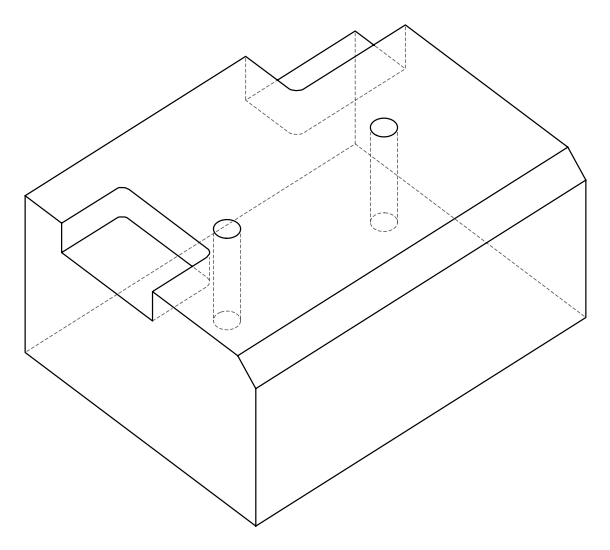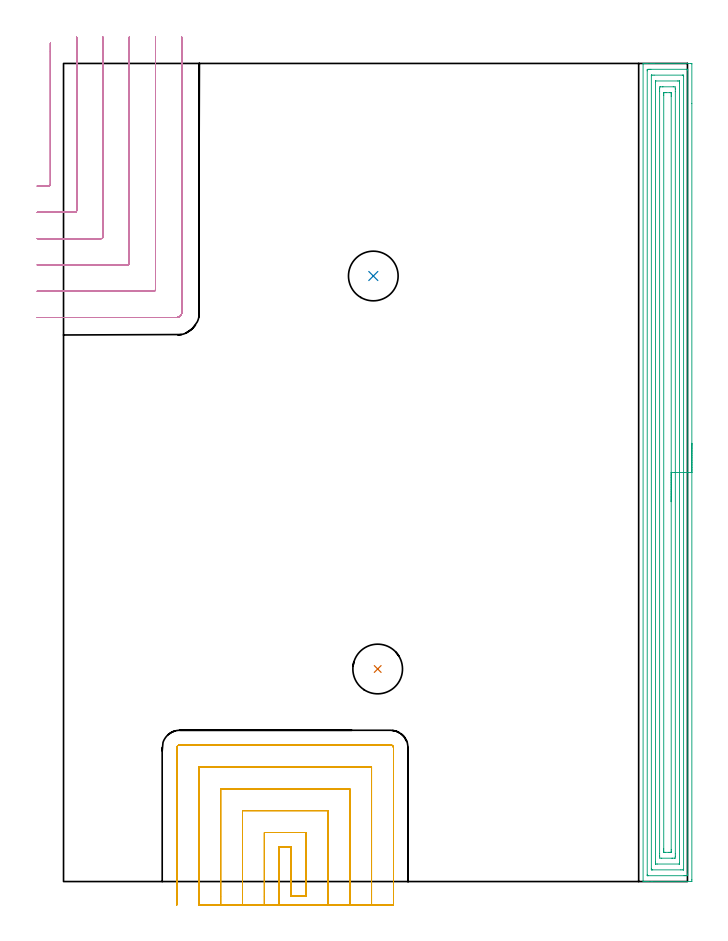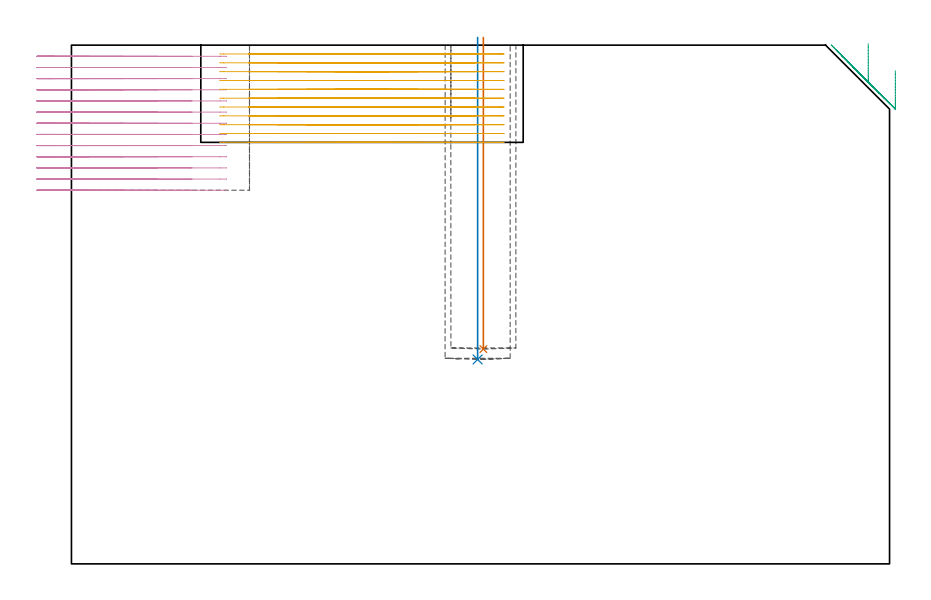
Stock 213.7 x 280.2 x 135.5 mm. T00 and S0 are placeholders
(PLAN: 5 operations, 3 tool changes, 55.1 min)
(1 INDEXABLE_INSERT_DRILL_BLIND_HOLE_FROM_SOLID | STEP1POCKET | NXT0302_005 | 0.33 min | 17960 mm3)
(2 INDEXABLE_INSERT_DRILL_BLIND_HOLE_FROM_SOLID_1 | STEP1POCKET_1 | NXT0302_005 | 0.34 min | 18569 mm3)
(3 AREA_MILL | FG_CHAMFER_SURFACE | UGT0205_001 | 13.79 min | 39075 mm3)
(4 MILL_CORNER_NOTCH_RECTANGULAR | CORNER_NOTCH_RECTANGULAR | NXT0201_011 | Follow Part, ap 3, ae 75% | 17.6 min | 163440 mm3)
(5 MILL_SLOT | SLOT_PARTIAL_RECTANGULAR | NXT0201_013 | Follow Part, ap 2.5, ae 75% | 23.02 min | 110386 mm3)
(TOOL NXT0302_005 | Index. Insert Drill 17mm [880-D1700L20-05] | D17 PA176 FL85 Z2)
(TOOL UGT0205_001 | Chamfer Mill 20 x 3 x 45 deg. | D20 FL50 Z2)
(TOOL NXT0201_011 | ENDMILL 12mm [2P460-1200-NA 1630] | D12 FL38 Z6)
(TOOL NXT0201_013 | ENDMILL 10mm | D10 FL30 Z4)
(OP 1 INDEXABLE_INSERT_DRILL_BLIND_HOLE_FROM_SOLID)
G17 G21 G94 G90
T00 M6
G54
G17 G0 G90 X107.6 Y72.8 S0 M3
G43 Z145.5 H1
G94 G81 G98 Z56.1 F250. R137.5
G80
M5
M2
(OP 2 INDEXABLE_INSERT_DRILL_BLIND_HOLE_FROM_SOLID_1)
G17 G21 G94 G90
T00 M6
G54
G17 G0 G90 X106.1 Y207.4 S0 M3
G43 Z145.5 H1
G94 G81 G98 Z53.4 F250. R137.5
G80
M5
M2
(OP 3 AREA_MILL)
G17 G21 G94 G90
T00 M6
G54
G17 G0 G90 X215.2 Y150.1 S1061 M3
G43 Z145.5 H0
Z128.8
G94 G1 Y150.062 Z127.928 F250.
Y149.948 Z127.064
Y149.759 Z126.212
Y149.497 Z125.38
Y149.163 Z124.574
Y148.76 Z123.8
Y148.292 Z123.064
Y147.76 Z122.372
Y147.171 Z121.729
Y146.528 Z121.14
Y145.836 Z120.608
Y145.1 Z120.14
Y144.326 Z119.737
Y143.52 Z119.403
Y142.688 Z119.141
Y141.837 Z118.952
Y140.972 Z118.838
Y140.1 Z118.8
Y0.628
X215.196 Y0.167 Z118.802
X215.192 Y0.01 Z118.806
X215.032 Y0. Z118.966
X201.57 Z132.424
X200.166 Z133.83
X199.81 Z134.184
X199.099 Z134.901
X198.848 Z135.151
X198.496 Y0.001 Z135.494
X198.5 Y0.181 Z135.5
Y280.019
X198.496 Y280.199 Z135.494
X198.844 Y280.2 Z135.156
X199.099 Z134.901
X199.81 Z134.184
X201.046 Z132.951
X201.57 Z132.424
X202.188 Z131.807
X214.77 Z119.228
X215.034 Y280.198 Z118.964
X215.192 Y280.19 Z118.806
X215.199 Y280.03 Z118.799
X215.2 Y266.497 Z118.8
Y140.1
X213.786 Z120.214
X213.785 Y2.522 Z120.215
X213.784 Y2.416 Z120.216
X213.779 Y2.031 Z120.221
X213.41 Y2.009 Z120.59
X213.01 Y2.003 Z120.99
X212.539 Y2. Z121.461
X200.22 Z133.78
X200.004 Y2.002 Z133.996
X199.97 Y2.004 Z134.03
X199.935 Y2.01 Z134.065
X199.921 Y2.018 Z134.079
X199.92 Y2.045 Z134.08
X199.915 Y2.31 Z134.085
Y277.678
X199.916 Y277.784 Z134.084
X199.921 Y278.169 Z134.079
X200.29 Y278.19 Z133.71
X200.69 Y278.196 Z133.31
X201.161 Y278.2 Z132.839
X213.48 Z120.52
X213.696 Y278.198 Z120.304
X213.73 Y278.196 Z120.27
X213.765 Y278.19 Z120.235
X213.779 Y278.182 Z120.221
X213.78 Y278.155 Z120.22
X213.785 Y277.89 Z120.215
X213.786 Y140.1 Z120.214
X212.372 Z121.628
X212.371 Y4.204 Z121.629
X212.37 Y4.081 Z121.63
X212.367 Y4.021 Z121.633
X212.365 Y4.012 Z121.635
X212.358 Y4.008 Z121.642
X212.328 Y4.002 Z121.672
X212.13 Y4.001 Z121.87
X211.451 Y4. Z122.549
X201.77 Y4.001 Z132.23
X201.57 Y4.005 Z132.43
X201.37 Y4.01 Z132.63
X201.335 Y4.021 Z132.665
X201.333 Y4.057 Z132.667
X201.33 Y4.122 Z132.67
X201.329 Y4.204 Z132.671
Y4.45
Y275.996
X201.33 Y276.119 Z132.67
X201.333 Y276.179 Z132.667
X201.335 Y276.188 Z132.665
X201.342 Y276.192 Z132.658
X201.372 Y276.198 Z132.628
X201.57 Y276.199 Z132.43
X202.25 Y276.2 Z131.75
X211.93 Y276.199 Z122.07
X212.13 Y276.195 Z121.87
X212.33 Y276.19 Z121.67
X212.365 Y276.179 Z121.635
X212.367 Y276.143 Z121.633
X212.37 Y276.078 Z121.63
X212.371 Y275.996 Z121.629
Y275.75
X212.372 Y140.1 Z121.628
X210.957 Z123.043
Y6.29
X210.955 Y6.09 Z123.045
X210.952 Y6.02 Z123.048
X210.95 Y6.01 Z123.05
X210.941 Y6.006 Z123.059
X210.915 Y6.003 Z123.085
X210.806 Y6.001 Z123.194
X203.33 Y6. Z130.67
X202.894 Y6.007 Z131.106
X202.788 Y6.01 Z131.212
X202.749 Y6.018 Z131.251
X202.747 Y6.053 Z131.253
X202.745 Y6.144 Z131.255
X202.743 Y6.589 Z131.257
Y6.886
Y273.91
X202.745 Y274.11 Z131.255
X202.748 Y274.18 Z131.252
X202.751 Y274.19 Z131.249
X202.759 Y274.194 Z131.241
X202.785 Y274.197 Z131.215
X202.894 Y274.199 Z131.106
X210.37 Y274.2 Z123.63
X210.806 Y274.193 Z123.194
X210.912 Y274.19 Z123.088
X210.951 Y274.182 Z123.049
X210.953 Y274.147 Z123.047
X210.955 Y274.056 Z123.045
X210.957 Y273.611 Z123.043
Y273.314
Y140.1
X209.543 Z124.457
Y9.514
X209.54 Y8.674 Z124.46
X209.539 Y8.625 Z124.461
X209.49 Y8.01 Z124.51
X209.27 Y8.004 Z124.73
X208.61 Y8.001 Z125.39
X208.394 Y8. Z125.606
X204.873 Y8.001 Z129.127
X204.21 Y8.01 Z129.79
X204.162 Y8.674 Z129.838
X204.159 Y8.726 Z129.841
X204.157 Y9.568 Z129.843
Y9.623
Y270.686
X204.16 Y271.526 Z129.84
X204.161 Y271.575 Z129.839
X204.21 Y272.19 Z129.79
X204.43 Y272.196 Z129.57
X205.09 Y272.199 Z128.91
X205.307 Y272.2 Z128.693
X208.828 Y272.199 Z125.172
X209.49 Y272.19 Z124.51
X209.538 Y271.526 Z124.462
X209.541 Y271.474 Z124.459
X209.543 Y270.632 Z124.457
Y270.578
Y140.1
X208.129 Z125.871
Y10.951
X208.127 Y10.462 Z125.873
X208.124 Y10.062 Z125.876
X208.121 Y10.01 Z125.879
X208.071 Y10.006 Z125.929
X207.958 Y10.002 Z126.042
X207.73 Y10.001 Z126.27
X207.305 Y10. Z126.695
X205.97 Z128.03
X205.818 Y10.001 Z128.182
X205.697 Y10.003 Z128.303
X205.617 Y10.008 Z128.383
X205.578 Y10.013 Z128.422
X205.577 Y10.058 Z128.423
X205.573 Y10.462 Z128.427
X205.571 Y10.868 Z128.429
Y11.356
Y269.249
X205.573 Y269.738 Z128.427
X205.576 Y270.138 Z128.424
X205.579 Y270.19 Z128.421
X205.629 Y270.194 Z128.371
X205.743 Y270.198 Z128.257
X205.97 Y270.199 Z128.03
X206.395 Y270.2 Z127.605
X207.73 Z126.27
X207.882 Y270.199 Z126.118
X208.003 Y270.197 Z125.997
X208.083 Y270.192 Z125.917
X208.122 Y270.187 Z125.878
X208.123 Y270.142 Z125.877
X208.127 Y269.738 Z125.873
X208.129 Y269.333 Z125.871
Y268.844
Y140.1
Y139.228 Z125.909
Y138.364 Z126.023
Y137.512 Z126.212
Y136.68 Z126.474
Y135.874 Z126.808
Y135.1 Z127.211
Y134.364 Z127.68
Y133.672 Z128.211
Y133.029 Z128.8
Y132.44 Z129.443
Y131.909 Z130.135
Y131.44 Z130.871
Y131.037 Z131.645
Y130.703 Z132.451
Y130.441 Z133.283
Y130.252 Z134.135
Y130.138 Z135.
Y130.1 Z135.871
G0 Z145.5
M5
M2
(OP 4 MILL_CORNER_NOTCH_RECTANGULAR)
G17 G21 G94 G90
T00 M6
G54
G17 G0 G90 X-9. Y238.2 S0 M3
G43 Z145.5 H1
Z132.585
G94 G1 X-6. F250.
X-5.096 F500.
G3 X-4.5 Y238.796 R0.6
G1 Y284.169
Y287.169 F250.
G0 Z145.5
X-9. Y229.2
Z132.585
G1 X-6.
X3.904 F500.
G3 X4.5 Y229.796 R0.6
G1 Y286.2
Y289.2 F250.
G0 Z145.5
X-9. Y220.2
Z132.585
G1 X-6.
X12.904 F500.
G3 X13.5 Y220.796 R0.6
G1 Y286.2
Y289.2 F250.
G0 Z145.5
X-9. Y211.2
Z132.585
G1 X-6.
X21.903 F500.
G3 X22.5 Y211.797 R0.6
G1 Y286.2
Y289.2 F250.
G0 Z145.5
X-9. Y202.2
Z132.585
G1 X-6.
X30.903 F500.
G3 X31.5 Y202.797 R0.6
G1 Y286.2
Y289.2 F250.
G0 Z145.5
X-9. Y193.2
Z132.585
G1 X-6.
X38.8 F500.
G3 X40.5 Y194.9 R1.7
G1 Y286.2
Y289.2 F250.
G0 Z145.5
X-9. Y238.2
Z129.669
G1 X-6.
X-5.096 F500.
G3 X-4.5 Y238.796 R0.6
G1 Y284.169
Y287.169 F250.
G0 Z145.5
X-9. Y229.2
Z129.669
G1 X-6.
X3.904 F500.
G3 X4.5 Y229.796 R0.6
G1 Y286.2
Y289.2 F250.
G0 Z145.5
X-9. Y220.2
Z129.669
G1 X-6.
X12.904 F500.
G3 X13.5 Y220.796 R0.6
G1 Y286.2
Y289.2 F250.
G0 Z145.5
X-9. Y211.2
Z129.669
G1 X-6.
X21.903 F500.
G3 X22.5 Y211.797 R0.6
G1 Y286.2
Y289.2 F250.
G0 Z145.5
X-9. Y202.2
Z129.669
G1 X-6.
X30.903 F500.
G3 X31.5 Y202.797 R0.6
G1 Y286.2
Y289.2 F250.
G0 Z145.5
X-9. Y193.2
Z129.669
G1 X-6.
X38.8 F500.
G3 X40.5 Y194.9 R1.7
G1 Y286.2
Y289.2 F250.
G0 Z145.5
X-9. Y238.2
Z126.754
G1 X-6.
X-5.096 F500.
G3 X-4.5 Y238.796 R0.6
G1 Y284.169
Y287.169 F250.
G0 Z145.5
X-9. Y229.2
Z126.754
G1 X-6.
X3.904 F500.
G3 X4.5 Y229.796 R0.6
G1 Y286.2
Y289.2 F250.
G0 Z145.5
X-9. Y220.2
Z126.754
G1 X-6.
X12.904 F500.
G3 X13.5 Y220.796 R0.6
G1 Y286.2
Y289.2 F250.
G0 Z145.5
X-9. Y211.2
Z126.754
G1 X-6.
X21.903 F500.
G3 X22.5 Y211.797 R0.6
G1 Y286.2
Y289.2 F250.
G0 Z145.5
X-9. Y202.2
Z126.754
G1 X-6.
X30.903 F500.
G3 X31.5 Y202.797 R0.6
G1 Y286.2
Y289.2 F250.
G0 Z145.5
X-9. Y193.2
Z126.754
G1 X-6.
X38.8 F500.
G3 X40.5 Y194.9 R1.7
G1 Y286.2
Y289.2 F250.
G0 Z145.5
X-9. Y238.2
Z123.838
G1 X-6.
X-5.096 F500.
G3 X-4.5 Y238.796 R0.6
G1 Y284.169
Y287.169 F250.
G0 Z145.5
X-9. Y229.2
Z123.838
G1 X-6.
X3.904 F500.
G3 X4.5 Y229.796 R0.6
G1 Y286.2
Y289.2 F250.
G0 Z145.5
X-9. Y220.2
Z123.838
G1 X-6.
X12.904 F500.
G3 X13.5 Y220.796 R0.6
G1 Y286.2
Y289.2 F250.
G0 Z145.5
X-9. Y211.2
Z123.838
G1 X-6.
X21.903 F500.
G3 X22.5 Y211.797 R0.6
G1 Y286.2
Y289.2 F250.
G0 Z145.5
X-9. Y202.2
Z123.838
G1 X-6.
X30.903 F500.
G3 X31.5 Y202.797 R0.6
G1 Y286.2
Y289.2 F250.
G0 Z145.5
X-9. Y193.2
Z123.838
G1 X-6.
X38.8 F500.
G3 X40.5 Y194.9 R1.7
G1 Y286.2
Y289.2 F250.
G0 Z145.5
X-9. Y238.2
Z120.923
G1 X-6.
X-5.096 F500.
G3 X-4.5 Y238.796 R0.6
G1 Y284.169
Y287.169 F250.
G0 Z145.5
X-9. Y229.2
Z120.923
G1 X-6.
X3.904 F500.
G3 X4.5 Y229.796 R0.6
G1 Y286.2
Y289.2 F250.
G0 Z145.5
X-9. Y220.2
Z120.923
G1 X-6.
X12.904 F500.
G3 X13.5 Y220.796 R0.6
G1 Y286.2
Y289.2 F250.
G0 Z145.5
X-9. Y211.2
Z120.923
G1 X-6.
X21.903 F500.
G3 X22.5 Y211.797 R0.6
G1 Y286.2
Y289.2 F250.
G0 Z145.5
X-9. Y202.2
Z120.923
G1 X-6.
X30.903 F500.
G3 X31.5 Y202.797 R0.6
G1 Y286.2
Y289.2 F250.
G0 Z145.5
X-9. Y193.2
Z120.923
G1 X-6.
X38.8 F500.
G3 X40.5 Y194.9 R1.7
G1 Y286.2
Y289.2 F250.
G0 Z145.5
X-9. Y238.2
Z118.008
G1 X-6.
X-5.096 F500.
G3 X-4.5 Y238.796 R0.6
G1 Y284.169
Y287.169 F250.
G0 Z145.5
X-9. Y229.2
Z118.008
G1 X-6.
X3.904 F500.
G3 X4.5 Y229.796 R0.6
G1 Y286.2
Y289.2 F250.
G0 Z145.5
X-9. Y220.2
Z118.008
G1 X-6.
X12.904 F500.
G3 X13.5 Y220.796 R0.6
G1 Y286.2
Y289.2 F250.
G0 Z145.5
X-9. Y211.2
Z118.008
G1 X-6.
X21.903 F500.
G3 X22.5 Y211.797 R0.6
G1 Y286.2
Y289.2 F250.
G0 Z145.5
X-9. Y202.2
Z118.008
G1 X-6.
X30.903 F500.
G3 X31.5 Y202.797 R0.6
G1 Y286.2
Y289.2 F250.
G0 Z145.5
X-9. Y193.2
Z118.008
G1 X-6.
X38.8 F500.
G3 X40.5 Y194.9 R1.7
G1 Y286.2
Y289.2 F250.
G0 Z145.5
X-9. Y238.2
Z115.092
G1 X-6.
X-5.096 F500.
G3 X-4.5 Y238.796 R0.6
G1 Y284.169
Y287.169 F250.
G0 Z145.5
X-9. Y229.2
Z115.092
G1 X-6.
X3.904 F500.
G3 X4.5 Y229.796 R0.6
G1 Y286.2
Y289.2 F250.
G0 Z145.5
X-9. Y220.2
Z115.092
G1 X-6.
X12.904 F500.
G3 X13.5 Y220.796 R0.6
G1 Y286.2
Y289.2 F250.
G0 Z145.5
X-9. Y211.2
Z115.092
G1 X-6.
X21.903 F500.
G3 X22.5 Y211.797 R0.6
G1 Y286.2
Y289.2 F250.
G0 Z145.5
X-9. Y202.2
Z115.092
G1 X-6.
X30.903 F500.
G3 X31.5 Y202.797 R0.6
G1 Y286.2
Y289.2 F250.
G0 Z145.5
X-9. Y193.2
Z115.092
G1 X-6.
X38.8 F500.
G3 X40.5 Y194.9 R1.7
G1 Y286.2
Y289.2 F250.
G0 Z145.5
X-9. Y238.2
Z112.177
G1 X-6.
X-5.096 F500.
G3 X-4.5 Y238.796 R0.6
G1 Y284.169
Y287.169 F250.
G0 Z145.5
X-9. Y229.2
Z112.177
G1 X-6.
X3.904 F500.
G3 X4.5 Y229.796 R0.6
G1 Y286.2
Y289.2 F250.
G0 Z145.5
X-9. Y220.2
Z112.177
G1 X-6.
X12.904 F500.
G3 X13.5 Y220.796 R0.6
G1 Y286.2
Y289.2 F250.
G0 Z145.5
X-9. Y211.2
Z112.177
G1 X-6.
X21.903 F500.
G3 X22.5 Y211.797 R0.6
G1 Y286.2
Y289.2 F250.
G0 Z145.5
X-9. Y202.2
Z112.177
G1 X-6.
X30.903 F500.
G3 X31.5 Y202.797 R0.6
G1 Y286.2
Y289.2 F250.
G0 Z145.5
X-9. Y193.2
Z112.177
G1 X-6.
X38.8 F500.
G3 X40.5 Y194.9 R1.7
G1 Y286.2
Y289.2 F250.
G0 Z145.5
X-9. Y238.2
Z109.262
G1 X-6.
X-5.096 F500.
G3 X-4.5 Y238.796 R0.6
G1 Y284.169
Y287.169 F250.
G0 Z145.5
X-9. Y229.2
Z109.262
G1 X-6.
X3.904 F500.
G3 X4.5 Y229.796 R0.6
G1 Y286.2
Y289.2 F250.
G0 Z145.5
X-9. Y220.2
Z109.262
G1 X-6.
X12.904 F500.
G3 X13.5 Y220.796 R0.6
G1 Y286.2
Y289.2 F250.
G0 Z145.5
X-9. Y211.2
Z109.262
G1 X-6.
X21.903 F500.
G3 X22.5 Y211.797 R0.6
G1 Y286.2
Y289.2 F250.
G0 Z145.5
X-9. Y202.2
Z109.262
G1 X-6.
X30.903 F500.
G3 X31.5 Y202.797 R0.6
G1 Y286.2
Y289.2 F250.
G0 Z145.5
X-9. Y193.2
Z109.262
G1 X-6.
X38.8 F500.
G3 X40.5 Y194.9 R1.7
G1 Y286.2
Y289.2 F250.
G0 Z145.5
X-9. Y238.2
Z106.346
G1 X-6.
X-5.096 F500.
G3 X-4.5 Y238.796 R0.6
G1 Y284.169
Y287.169 F250.
G0 Z145.5
X-9. Y229.2
Z106.346
G1 X-6.
X3.904 F500.
G3 X4.5 Y229.796 R0.6
G1 Y286.2
Y289.2 F250.
G0 Z145.5
X-9. Y220.2
Z106.346
G1 X-6.
X12.904 F500.
G3 X13.5 Y220.796 R0.6
G1 Y286.2
Y289.2 F250.
G0 Z145.5
X-9. Y211.2
Z106.346
G1 X-6.
X21.903 F500.
G3 X22.5 Y211.797 R0.6
G1 Y286.2
Y289.2 F250.
G0 Z145.5
X-9. Y202.2
Z106.346
G1 X-6.
X30.903 F500.
G3 X31.5 Y202.797 R0.6
G1 Y286.2
Y289.2 F250.
G0 Z145.5
X-9. Y193.2
Z106.346
G1 X-6.
X38.8 F500.
G3 X40.5 Y194.9 R1.7
G1 Y286.2
Y289.2 F250.
G0 Z145.5
X-9. Y238.2
Z103.431
G1 X-6.
X-5.096 F500.
G3 X-4.5 Y238.796 R0.6
G1 Y284.169
Y287.169 F250.
G0 Z145.5
X-9. Y229.2
Z103.431
G1 X-6.
X3.904 F500.
G3 X4.5 Y229.796 R0.6
G1 Y286.2
Y289.2 F250.
G0 Z145.5
X-9. Y220.2
Z103.431
G1 X-6.
X12.904 F500.
G3 X13.5 Y220.796 R0.6
G1 Y286.2
Y289.2 F250.
G0 Z145.5
X-9. Y211.2
Z103.431
G1 X-6.
X21.903 F500.
G3 X22.5 Y211.797 R0.6
G1 Y286.2
Y289.2 F250.
G0 Z145.5
X-9. Y202.2
Z103.431
G1 X-6.
X30.903 F500.
G3 X31.5 Y202.797 R0.6
G1 Y286.2
Y289.2 F250.
G0 Z145.5
X-9. Y193.2
Z103.431
G1 X-6.
X38.8 F500.
G3 X40.5 Y194.9 R1.7
G1 Y286.2
Y289.2 F250.
G0 Z145.5
X-9. Y238.2
Z100.515
G1 X-6.
X-5.096 F500.
G3 X-4.5 Y238.796 R0.6
G1 Y284.169
Y287.169 F250.
G0 Z145.5
X-9. Y229.2
Z100.515
G1 X-6.
X3.904 F500.
G3 X4.5 Y229.796 R0.6
G1 Y286.2
Y289.2 F250.
G0 Z145.5
X-9. Y220.2
Z100.515
G1 X-6.
X12.904 F500.
G3 X13.5 Y220.796 R0.6
G1 Y286.2
Y289.2 F250.
G0 Z145.5
X-9. Y211.2
Z100.515
G1 X-6.
X21.903 F500.
G3 X22.5 Y211.797 R0.6
G1 Y286.2
Y289.2 F250.
G0 Z145.5
X-9. Y202.2
Z100.515
G1 X-6.
X30.903 F500.
G3 X31.5 Y202.797 R0.6
G1 Y286.2
Y289.2 F250.
G0 Z145.5
X-9. Y193.2
Z100.515
G1 X-6.
X38.8 F500.
G3 X40.5 Y194.9 R1.7
G1 Y286.2
Y289.2 F250.
G0 Z145.5
X-9. Y238.2
Z97.6
G1 X-6.
X-5.096 F500.
G3 X-4.5 Y238.796 R0.6
G1 Y284.169
Y287.169 F250.
G0 Z145.5
X-9. Y229.2
Z97.6
G1 X-6.
X3.904 F500.
G3 X4.5 Y229.796 R0.6
G1 Y286.2
Y289.2 F250.
G0 Z145.5
X-9. Y220.2
Z97.6
G1 X-6.
X12.904 F500.
G3 X13.5 Y220.796 R0.6
G1 Y286.2
Y289.2 F250.
G0 Z145.5
X-9. Y211.2
Z97.6
G1 X-6.
X21.903 F500.
G3 X22.5 Y211.797 R0.6
G1 Y286.2
Y289.2 F250.
G0 Z145.5
X-9. Y202.2
Z97.6
G1 X-6.
X30.903 F500.
G3 X31.5 Y202.797 R0.6
G1 Y286.2
Y289.2 F250.
G0 Z145.5
X-9. Y193.2
Z97.6
G1 X-6.
X38.8 F500.
G3 X40.5 Y194.9 R1.7
G1 Y286.2
Y289.2 F250.
G0 Z145.5
M5
M2
(OP 5 MILL_SLOT)
G17 G21 G94 G90
T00 M6
G54
G17 G0 G90 X73.8 Y-8. S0 M3
G43 Z145.5 H0
Z133.191
G94 G1 Y-5. F250.
Y11.8 F500.
X78.
Y-5.
X83.
Y16.8
X68.8
Y-5.
Y-8. F250.
X90.5
Y-5.
Y24.3 F500.
X61.3
Y-5.
Y-8. F250.
X98.
Y-5.
Y31.8 F500.
X53.8
Y-5.
Y-8. F250.
X105.5
Y-5.
Y39.3 F500.
X46.3
Y-5.
Y-8. F250.
X113.
Y-5.
Y45.8 F500.
G3 X112. Y46.8 R1.
G1 X39.8
G3 X38.8 Y45.8 R1.
G1 Y-5.
Y-8. F250.
G0 X73.8 Z130.882
G1 Y-5.
Y11.8 F500.
X78.
Y-5.
X83.
Y16.8
X68.8
Y-5.
Y-8. F250.
X90.5
Y-5.
Y24.3 F500.
X61.3
Y-5.
Y-8. F250.
X98.
Y-5.
Y31.8 F500.
X53.8
Y-5.
Y-8. F250.
X105.5
Y-5.
Y39.3 F500.
X46.3
Y-5.
Y-8. F250.
X113.
Y-5.
Y45.8 F500.
G3 X112. Y46.8 R1.
G1 X39.8
G3 X38.8 Y45.8 R1.
G1 Y-5.
Y-8. F250.
G0 X73.8 Z128.573
G1 Y-5.
Y11.8 F500.
X78.
Y-5.
X83.
Y16.8
X68.8
Y-5.
Y-8. F250.
X90.5
Y-5.
Y24.3 F500.
X61.3
Y-5.
Y-8. F250.
X98.
Y-5.
Y31.8 F500.
X53.8
Y-5.
Y-8. F250.
X105.5
Y-5.
Y39.3 F500.
X46.3
Y-5.
Y-8. F250.
X113.
Y-5.
Y45.8 F500.
G3 X112. Y46.8 R1.
G1 X39.8
G3 X38.8 Y45.8 R1.
G1 Y-5.
Y-8. F250.
G0 X73.8 Z126.264
G1 Y-5.
Y11.8 F500.
X78.
Y-5.
X83.
Y16.8
X68.8
Y-5.
Y-8. F250.
X90.5
Y-5.
Y24.3 F500.
X61.3
Y-5.
Y-8. F250.
X98.
Y-5.
Y31.8 F500.
X53.8
Y-5.
Y-8. F250.
X105.5
Y-5.
Y39.3 F500.
X46.3
Y-5.
Y-8. F250.
X113.
Y-5.
Y45.8 F500.
G3 X112. Y46.8 R1.
G1 X39.8
G3 X38.8 Y45.8 R1.
G1 Y-5.
Y-8. F250.
G0 X73.8 Z123.954
G1 Y-5.
Y11.8 F500.
X78.
Y-5.
X83.
Y16.8
X68.8
Y-5.
Y-8. F250.
X90.5
Y-5.
Y24.3 F500.
X61.3
Y-5.
Y-8. F250.
X98.
Y-5.
Y31.8 F500.
X53.8
Y-5.
Y-8. F250.
X105.5
Y-5.
Y39.3 F500.
X46.3
Y-5.
Y-8. F250.
X113.
Y-5.
Y45.8 F500.
G3 X112. Y46.8 R1.
G1 X39.8
G3 X38.8 Y45.8 R1.
G1 Y-5.
Y-8. F250.
G0 X73.8 Z121.645
G1 Y-5.
Y11.8 F500.
X78.
Y-5.
X83.
Y16.8
X68.8
Y-5.
Y-8. F250.
X90.5
Y-5.
Y24.3 F500.
X61.3
Y-5.
Y-8. F250.
X98.
Y-5.
Y31.8 F500.
X53.8
Y-5.
Y-8. F250.
X105.5
Y-5.
Y39.3 F500.
X46.3
Y-5.
Y-8. F250.
X113.
Y-5.
Y45.8 F500.
G3 X112. Y46.8 R1.
G1 X39.8
G3 X38.8 Y45.8 R1.
G1 Y-5.
Y-8. F250.
G0 X73.8 Z119.336
G1 Y-5.
Y11.8 F500.
X78.
Y-5.
X83.
Y16.8
X68.8
Y-5.
Y-8. F250.
X90.5
Y-5.
Y24.3 F500.
X61.3
Y-5.
Y-8. F250.
X98.
Y-5.
Y31.8 F500.
X53.8
Y-5.
Y-8. F250.
X105.5
Y-5.
Y39.3 F500.
X46.3
Y-5.
Y-8. F250.
X113.
Y-5.
Y45.8 F500.
G3 X112. Y46.8 R1.
G1 X39.8
G3 X38.8 Y45.8 R1.
G1 Y-5.
Y-8. F250.
G0 X73.8 Z117.027
G1 Y-5.
Y11.8 F500.
X78.
Y-5.
X83.
Y16.8
X68.8
Y-5.
Y-8. F250.
X90.5
Y-5.
Y24.3 F500.
X61.3
Y-5.
Y-8. F250.
X98.
Y-5.
Y31.8 F500.
X53.8
Y-5.
Y-8. F250.
X105.5
Y-5.
Y39.3 F500.
X46.3
Y-5.
Y-8. F250.
X113.
Y-5.
Y45.8 F500.
G3 X112. Y46.8 R1.
G1 X39.8
G3 X38.8 Y45.8 R1.
G1 Y-5.
Y-8. F250.
G0 X73.8 Z114.718
G1 Y-5.
Y11.8 F500.
X78.
Y-5.
X83.
Y16.8
X68.8
Y-5.
Y-8. F250.
X90.5
Y-5.
Y24.3 F500.
X61.3
Y-5.
Y-8. F250.
X98.
Y-5.
Y31.8 F500.
X53.8
Y-5.
Y-8. F250.
X105.5
Y-5.
Y39.3 F500.
X46.3
Y-5.
Y-8. F250.
X113.
Y-5.
Y45.8 F500.
G3 X112. Y46.8 R1.
G1 X39.8
G3 X38.8 Y45.8 R1.
G1 Y-5.
Y-8. F250.
G0 X73.8 Z112.409
G1 Y-5.
Y11.8 F500.
X78.
Y-5.
X83.
Y16.8
X68.8
Y-5.
Y-8. F250.
X90.5
Y-5.
Y24.3 F500.
X61.3
Y-5.
Y-8. F250.
X98.
Y-5.
Y31.8 F500.
X53.8
Y-5.
Y-8. F250.
X105.5
Y-5.
Y39.3 F500.
X46.3
Y-5.
Y-8. F250.
X113.
Y-5.
Y45.8 F500.
G3 X112. Y46.8 R1.
G1 X39.8
G3 X38.8 Y45.8 R1.
G1 Y-5.
Y-8. F250.
G0 X73.8 Z110.1
G1 Y-5.
Y11.8 F500.
X78.
Y-5.
X83.
Y16.8
X68.8
Y-5.
Y-8. F250.
X90.5
Y-5.
Y24.3 F500.
X61.3
Y-5.
Y-8. F250.
X98.
Y-5.
Y31.8 F500.
X53.8
Y-5.
Y-8. F250.
X105.5
Y-5.
Y39.3 F500.
X46.3
Y-5.
Y-8. F250.
X113.
Y-5.
Y45.8 F500.
G3 X112. Y46.8 R1.
G1 X39.8
G3 X38.8 Y45.8 R1.
G1 Y-5.
Y-8. F250.
G0 Z145.5
M5
M2
